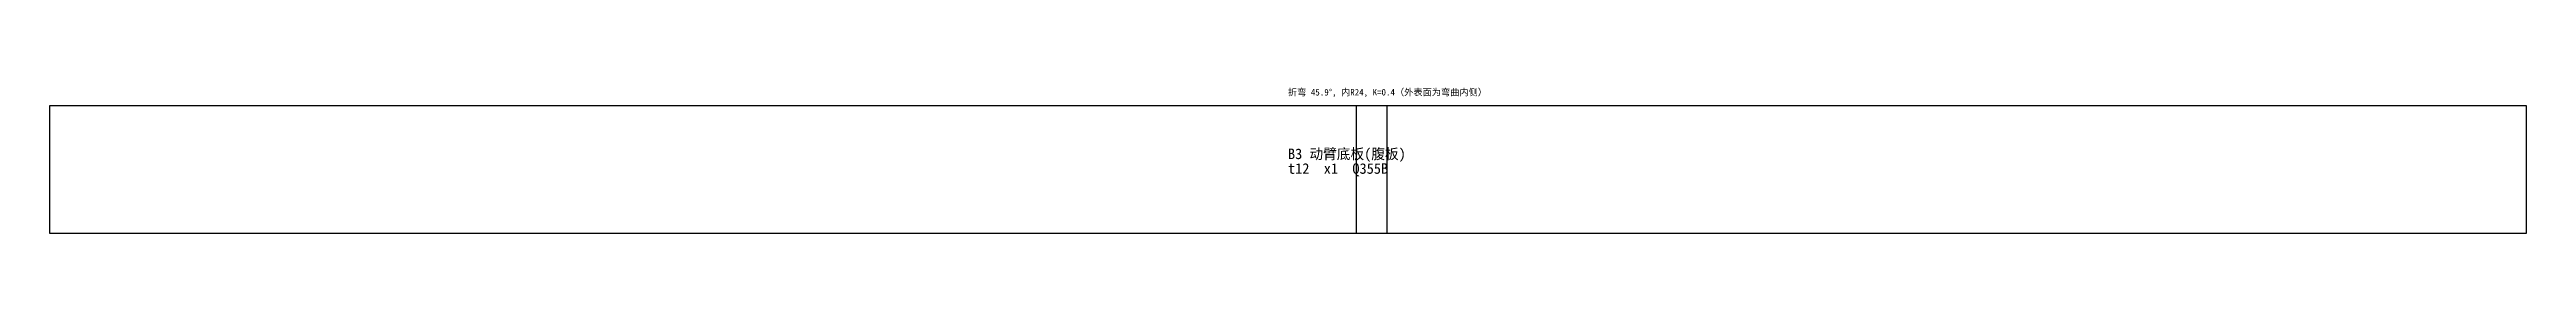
# Model space of a CAD drawing. Header units: millimetres. Extents: x 0 to 1883, y 0 to 111.
import ezdxf

# ---------------------------------------------------------------- set-up
doc = ezdxf.new("R2010")
doc.units = ezdxf.units.MM
doc.layers.add('CUT', color=7, linetype='Continuous')
doc.layers.add('MARK', color=3, linetype='Continuous')

msp = doc.modelspace()

# ---------------------------------------------------------------- linework, layer by layer
at = {"layer": 'CUT'}
msp.add_lwpolyline([(0, 0), (1883.3, 0), (1883.3, 97), (0, 97)], close=True, dxfattribs=at)
at = {"layer": 'MARK'}
for p, q in [((993.8, 0), (993.8, 97)), ((1016.9, 0), (1016.9, 97))]:
    msp.add_line(p, q, dxfattribs=at)

# ---------------------------------------------------------------- texts
for s, height, p in [('折弯 45.9°, 内R24, K=0.4（外表面为弯曲内侧）', 5, (941.6, 105)), ('B3 动臂底板(腹板)', 8, (941.6, 56.5)), ('t12  x1  Q355B', 8, (941.6, 45.3))]:
    msp.add_text(s, height=height, dxfattribs=at).set_placement(p)

doc.saveas('drawing.dxf')
